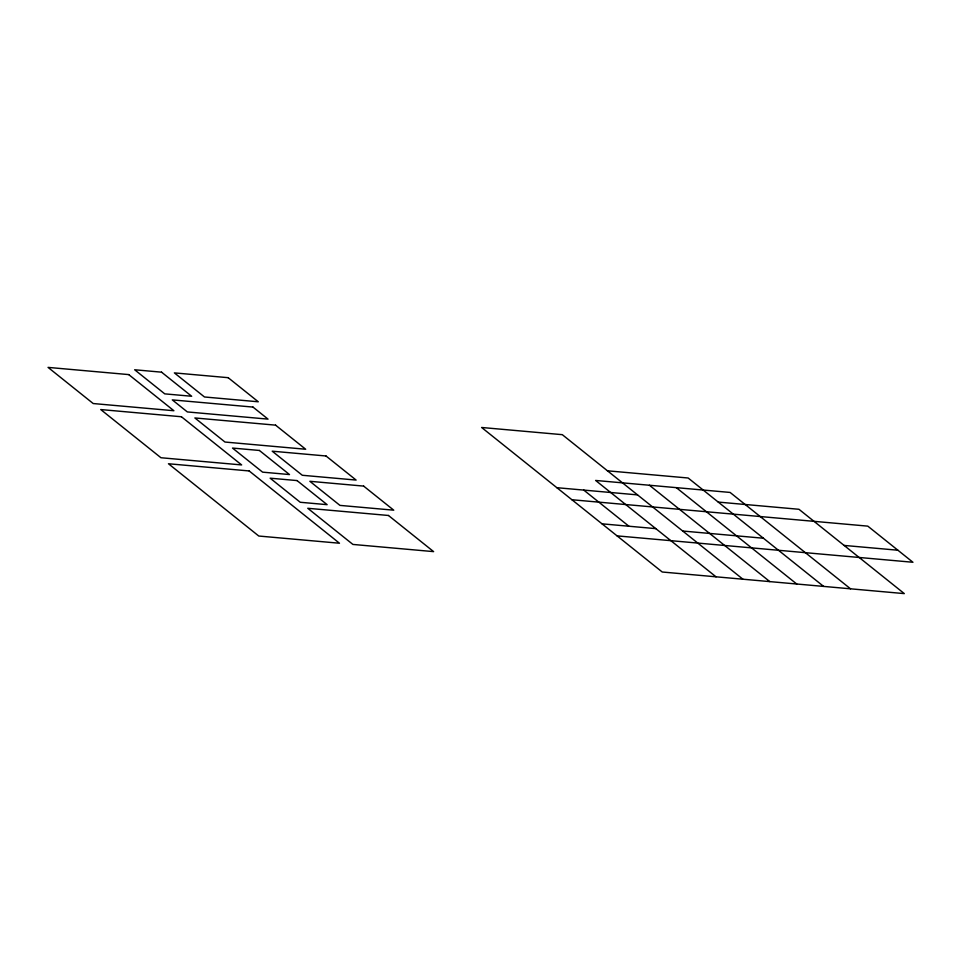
<?xml version="1.0" encoding="UTF-8"?>
<svg xmlns="http://www.w3.org/2000/svg" width="961" height="961" viewBox="0 0 961 961"><rect width="100%" height="100%" fill="white"/><g stroke="black" fill="none" stroke-linecap="round" stroke-linejoin="round"><path stroke-width="1.44" d="M607.46 470.806L688.148 478.001L823.625 586.402M556.875 487.695L637.563 494.891M718.251 502.086L798.951 509.282L904.313 593.61L662.237 572.011L481.617 427.477L562.305 434.672L742.925 579.207M571.927 499.744L867.795 526.135L912.95 562.269L617.082 535.878M602.03 523.829L655.822 528.634M682.718 531.025L763.406 538.232M844.106 545.428L897.898 550.221M850.521 588.805L730.096 492.44L595.616 480.452L716.029 576.816M676.304 487.647L796.729 584.012M649.408 485.245L769.821 581.609M583.771 490.098L628.926 526.232M228.165 377.685L174.373 372.892L204.477 396.977L258.281 401.782L228.165 377.685M161.556 372.171L134.66 369.769L164.763 393.866L191.671 396.256L161.556 372.171M128.738 374.598L48.05 367.39L93.205 403.536L173.893 410.731L128.738 374.598M252.983 407.08L172.295 399.884L187.347 411.933L268.035 419.128L252.983 407.08M181.425 416.75L100.737 409.554L160.943 457.736L241.631 464.932L181.425 416.75M275.567 425.146L194.867 417.951L224.982 442.036L305.67 449.243L275.567 425.146M326.007 455.982L272.215 451.19L302.319 475.275L356.111 480.068L326.007 455.982M259.398 450.457L232.502 448.066L262.605 472.151L289.501 474.554L259.398 450.457M249.163 470.95L168.463 463.755L258.785 536.034L339.473 543.229L249.163 470.95M363.642 486.098L309.85 481.293L339.954 505.39L393.746 510.183L363.642 486.098M297.033 480.572L270.137 478.182L300.24 502.267L327.136 504.669L297.033 480.572M388.46 515.48L307.76 508.285L352.915 544.431L433.615 551.626L388.46 515.48"/></g></svg>
